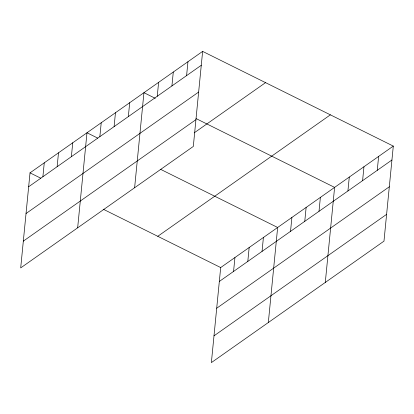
<?xml version="1.0" encoding="UTF-8"?>
<svg xmlns="http://www.w3.org/2000/svg" width="414" height="414" viewBox="0 0 414 414"><rect width="100%" height="100%" fill="white"/><g stroke="black" fill="none" stroke-linecap="round" stroke-linejoin="round"><path stroke-width="0.62" d="M202.632 51.388L30.02 172.855L20.7 267.905L193.312 146.442L202.632 51.388L393.3 146.095L383.98 241.145L211.368 362.612L220.688 267.558L393.3 146.095M42.896 176.731L44.262 162.831M57.137 166.713L58.498 152.813M71.379 156.689L72.74 142.794M77.661 227.824L86.981 132.77L97.751 138.121M99.857 136.651L101.223 122.751M114.098 126.627L115.465 112.727M128.34 116.608L129.701 102.708M134.622 187.739L143.943 92.689L155.281 98.32M157.253 96.26L158.614 82.365M171.924 85.936L173.285 72.041M186.595 75.612L187.961 61.717M233.568 271.439L234.929 257.539M247.805 261.415L249.171 247.515M262.046 251.396L263.413 237.496M268.329 322.527L277.649 227.477L160.704 169.388M290.53 231.354L291.891 217.453M304.771 221.335L306.132 207.435M319.008 211.311L320.374 197.411M325.29 282.446L334.61 187.392L196.091 118.59M347.92 190.968L349.287 177.068M362.592 180.644L363.958 166.744M377.263 170.32L378.629 156.42M28.659 186.75L201.266 65.288M26.03 213.531L198.642 92.068M23.324 241.124L195.936 119.662M194.207 132.847L265.55 82.645M157.77 236.306L330.377 114.844M219.327 281.458L391.939 159.995M216.698 308.239L389.31 186.776M213.997 335.832L386.604 214.364M30.02 172.855L40.789 178.201M103.179 209.189L220.688 267.558"/></g></svg>
